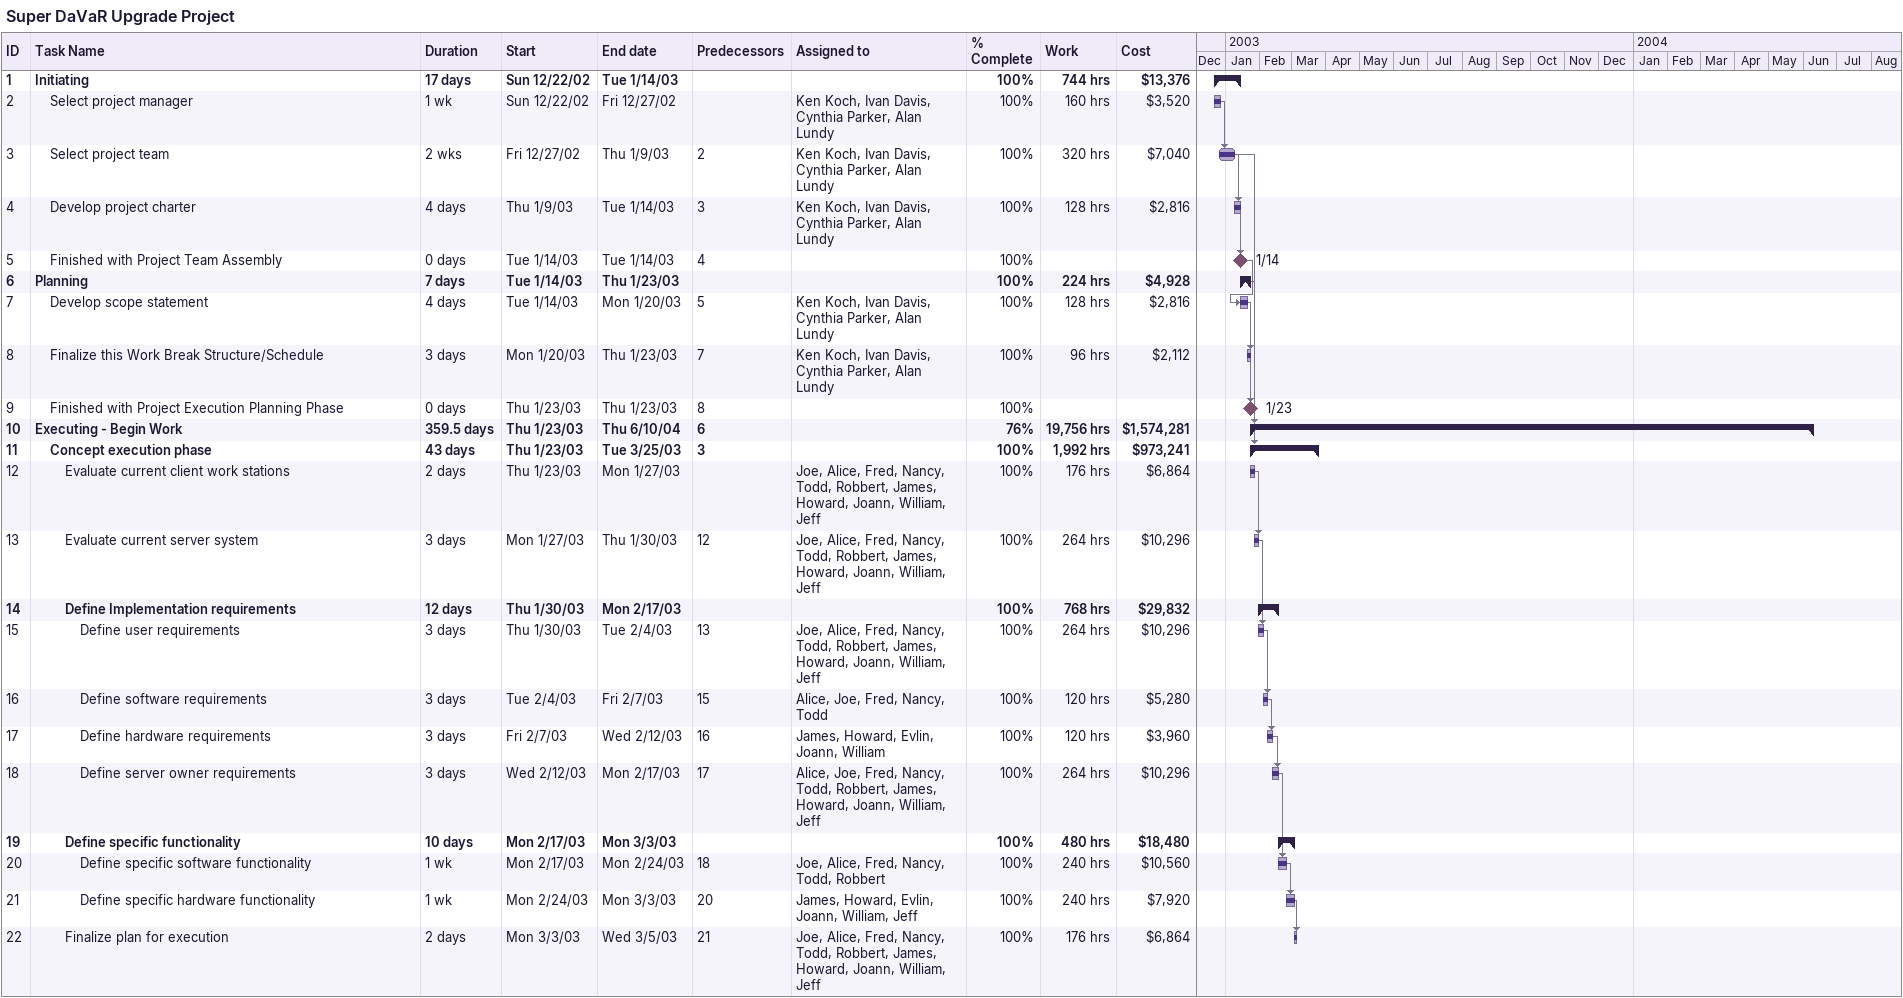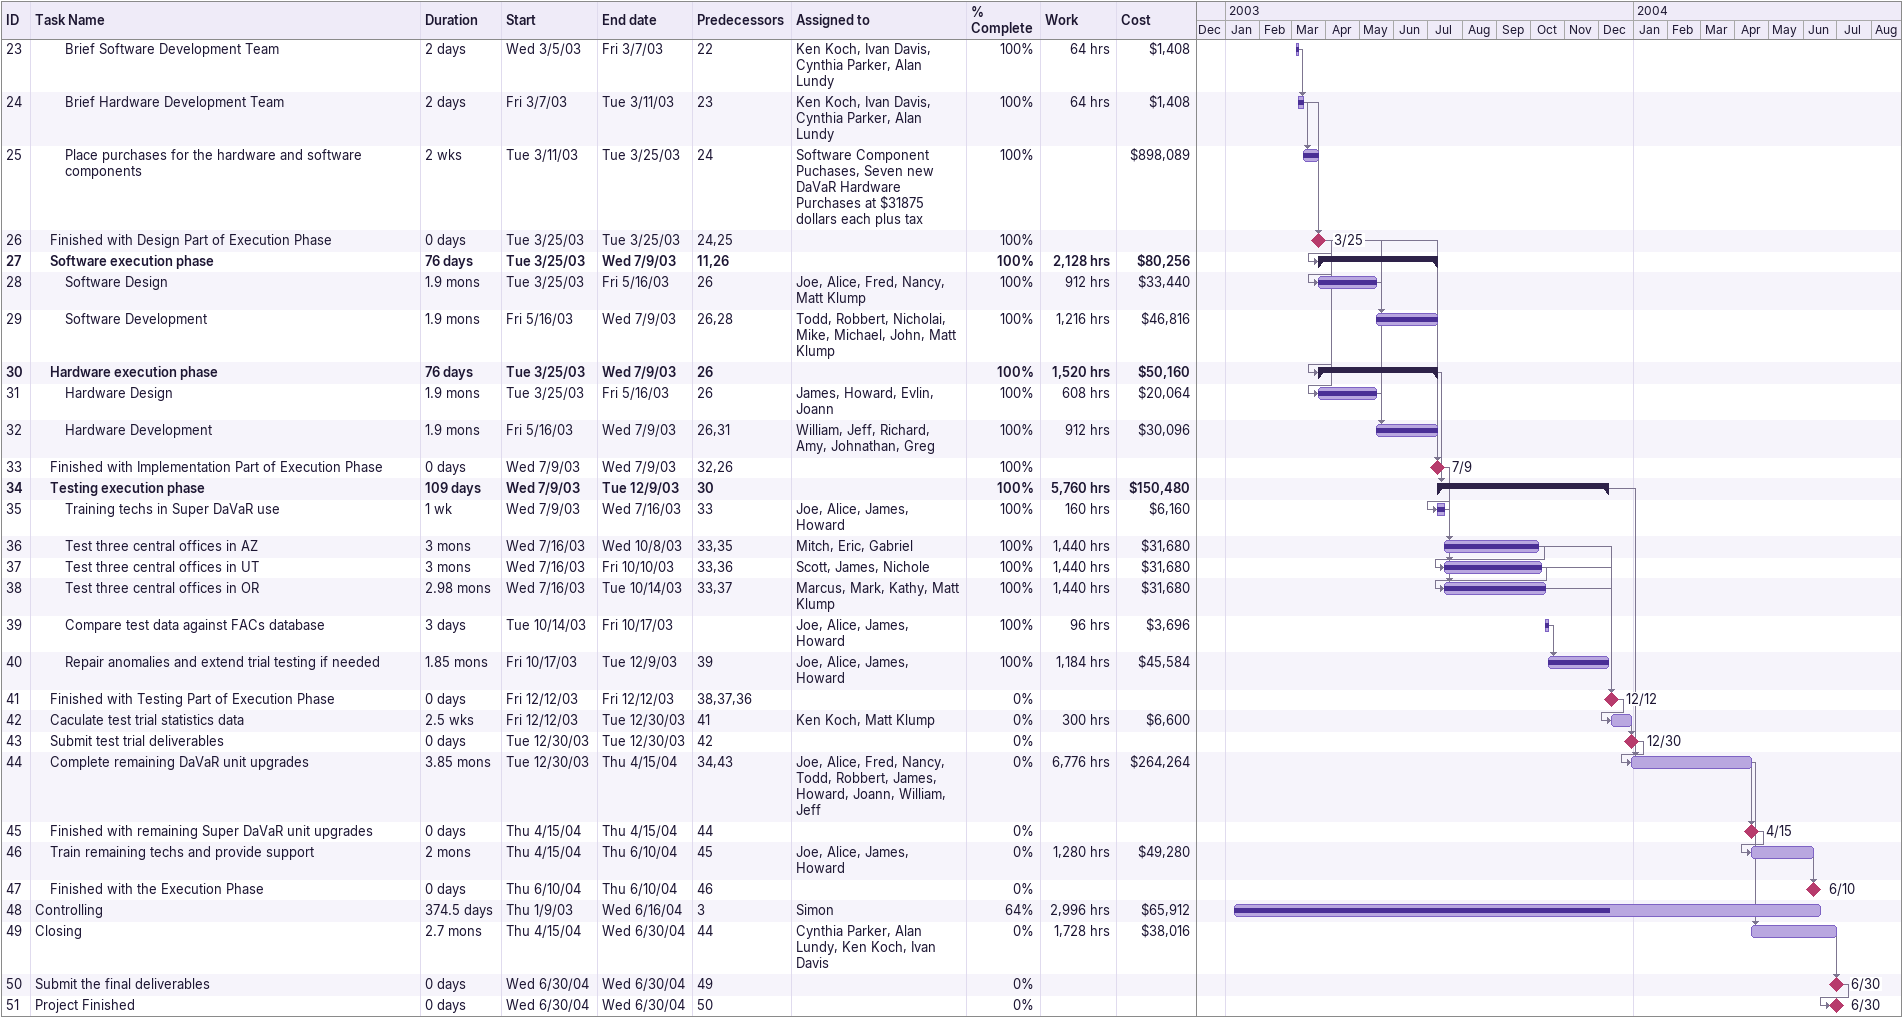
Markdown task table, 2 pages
Super DaVaR Upgrade Project

| ID | Level | Task | Duration | Start | Finish | Predecessors | Resources | % complete | Work (h) | Cost ($) |
|---|---|---|---|---|---|---|---|---|---|---|
| 1 | 1 | **Initiating** | 17d | 2002-12-22 | 2003-01-14 |  |  | 100 | 744 | 13376 |
| 2 | 2 | Select project manager | 1w | 2002-12-22 | 2002-12-27 |  | Ken Koch, Ivan Davis, Cynthia Parker, Alan Lundy | 100 | 160 | 3520 |
| 3 | 2 | Select project team | 2w | 2002-12-27 | 2003-01-09 | 2 | Ken Koch, Ivan Davis, Cynthia Parker, Alan Lundy | 100 | 320 | 7040 |
| 4 | 2 | Develop project charter | 4d | 2003-01-09 | 2003-01-14 | 3 | Ken Koch, Ivan Davis, Cynthia Parker, Alan Lundy | 100 | 128 | 2816 |
| 5 | 2 | Finished with Project Team Assembly | 0d | 2003-01-14 | 2003-01-14 | 4 |  | 100 |  |  |
| 6 | 1 | **Planning** | 7d | 2003-01-14 | 2003-01-23 |  |  | 100 | 224 | 4928 |
| 7 | 2 | Develop scope statement | 4d | 2003-01-14 | 2003-01-20 | 5 | Ken Koch, Ivan Davis, Cynthia Parker, Alan Lundy | 100 | 128 | 2816 |
| 8 | 2 | Finalize this Work Break Structure/Schedule | 3d | 2003-01-20 | 2003-01-23 | 7 | Ken Koch, Ivan Davis, Cynthia Parker, Alan Lundy | 100 | 96 | 2112 |
| 9 | 2 | Finished with Project Execution Planning Phase | 0d | 2003-01-23 | 2003-01-23 | 8 |  | 100 |  |  |
| 10 | 1 | **Executing - Begin Work** | 359.5d | 2003-01-23 | 2004-06-10 | 6 |  | 76 | 19756 | 1574281 |
| 11 | 2 | **Concept execution phase** | 43d | 2003-01-23 | 2003-03-25 | 3 |  | 100 | 1992 | 973241 |
| 12 | 3 | Evaluate current client work stations | 2d | 2003-01-23 | 2003-01-27 |  | Joe, Alice, Fred, Nancy, Todd, Robbert, James, Howard, Joann, William, Jeff | 100 | 176 | 6864 |
| 13 | 3 | Evaluate current server system | 3d | 2003-01-27 | 2003-01-30 | 12 | Joe, Alice, Fred, Nancy, Todd, Robbert, James, Howard, Joann, William, Jeff | 100 | 264 | 10296 |
| 14 | 3 | **Define Implementation requirements** | 12d | 2003-01-30 | 2003-02-17 |  |  | 100 | 768 | 29832 |
| 15 | 4 | Define user requirements | 3d | 2003-01-30 | 2003-02-04 | 13 | Joe, Alice, Fred, Nancy, Todd, Robbert, James, Howard, Joann, William, Jeff | 100 | 264 | 10296 |
| 16 | 4 | Define software requirements | 3d | 2003-02-04 | 2003-02-07 | 15 | Alice, Joe, Fred, Nancy, Todd | 100 | 120 | 5280 |
| 17 | 4 | Define hardware requirements | 3d | 2003-02-07 | 2003-02-12 | 16 | James, Howard, Evlin, Joann, William | 100 | 120 | 3960 |
| 18 | 4 | Define server owner requirements | 3d | 2003-02-12 | 2003-02-17 | 17 | Alice, Joe, Fred, Nancy, Todd, Robbert, James, Howard, Joann, William, Jeff | 100 | 264 | 10296 |
| 19 | 3 | **Define specific functionality** | 10d | 2003-02-17 | 2003-03-03 |  |  | 100 | 480 | 18480 |
| 20 | 4 | Define specific software functionality | 1w | 2003-02-17 | 2003-02-24 | 18 | Joe, Alice, Fred, Nancy, Todd, Robbert | 100 | 240 | 10560 |
| 21 | 4 | Define specific hardware functionality | 1w | 2003-02-24 | 2003-03-03 | 20 | James, Howard, Evlin, Joann, William, Jeff | 100 | 240 | 7920 |
| 22 | 3 | Finalize plan for execution | 2d | 2003-03-03 | 2003-03-05 | 21 | Joe, Alice, Fred, Nancy, Todd, Robbert, James, Howard, Joann, William, Jeff | 100 | 176 | 6864 |
| 23 | 3 | Brief Software Development Team | 2d | 2003-03-05 | 2003-03-07 | 22 | Ken Koch, Ivan Davis, Cynthia Parker, Alan Lundy | 100 | 64 | 1408 |
| 24 | 3 | Brief Hardware Development Team | 2d | 2003-03-07 | 2003-03-11 | 23 | Ken Koch, Ivan Davis, Cynthia Parker, Alan Lundy | 100 | 64 | 1408 |
| 25 | 3 | Place purchases for the hardware and software components | 2w | 2003-03-11 | 2003-03-25 | 24 | Software Component Puchases, Seven new DaVaR Hardware Purchases at $31875 dollars each plus tax | 100 |  | 898089 |
| 26 | 2 | Finished with Design Part of Execution Phase | 0d | 2003-03-25 | 2003-03-25 | 24, 25 |  | 100 |  |  |
| 27 | 2 | **Software execution phase** | 76d | 2003-03-25 | 2003-07-09 | 11, 26 |  | 100 | 2128 | 80256 |
| 28 | 3 | Software Design | 1.9mo | 2003-03-25 | 2003-05-16 | 26 | Joe, Alice, Fred, Nancy, Matt Klump | 100 | 912 | 33440 |
| 29 | 3 | Software Development | 1.9mo | 2003-05-16 | 2003-07-09 | 26, 28 | Todd, Robbert, Nicholai, Mike, Michael, John, Matt Klump | 100 | 1216 | 46816 |
| 30 | 2 | **Hardware execution phase** | 76d | 2003-03-25 | 2003-07-09 | 26 |  | 100 | 1520 | 50160 |
| 31 | 3 | Hardware Design | 1.9mo | 2003-03-25 | 2003-05-16 | 26 | James, Howard, Evlin, Joann | 100 | 608 | 20064 |
| 32 | 3 | Hardware Development | 1.9mo | 2003-05-16 | 2003-07-09 | 26, 31 | William, Jeff, Richard, Amy, Johnathan, Greg | 100 | 912 | 30096 |
| 33 | 2 | Finished with Implementation Part of Execution Phase | 0d | 2003-07-09 | 2003-07-09 | 32, 26 |  | 100 |  |  |
| 34 | 2 | **Testing execution phase** | 109d | 2003-07-09 | 2003-12-09 | 30 |  | 100 | 5760 | 150480 |
| 35 | 3 | Training techs in Super DaVaR use | 1w | 2003-07-09 | 2003-07-16 | 33 | Joe, Alice, James, Howard | 100 | 160 | 6160 |
| 36 | 3 | Test three central offices in AZ | 3mo | 2003-07-16 | 2003-10-08 | 33, 35 | Mitch, Eric, Gabriel | 100 | 1440 | 31680 |
| 37 | 3 | Test three central offices in UT | 3mo | 2003-07-16 | 2003-10-10 | 33, 36 | Scott, James, Nichole | 100 | 1440 | 31680 |
| 38 | 3 | Test three central offices in OR | 2.98mo | 2003-07-16 | 2003-10-14 | 33, 37 | Marcus, Mark, Kathy, Matt Klump | 100 | 1440 | 31680 |
| 39 | 3 | Compare test data against FACs database | 3d | 2003-10-14 | 2003-10-17 |  | Joe, Alice, James, Howard | 100 | 96 | 3696 |
| 40 | 3 | Repair anomalies and extend trial testing if needed | 1.85mo | 2003-10-17 | 2003-12-09 | 39 | Joe, Alice, James, Howard | 100 | 1184 | 45584 |
| 41 | 2 | Finished with Testing Part of Execution Phase | 0d | 2003-12-12 | 2003-12-12 | 38, 37, 36 |  | 0 |  |  |
| 42 | 2 | Caculate test trial statistics data | 2.5w | 2003-12-12 | 2003-12-30 | 41 | Ken Koch, Matt Klump | 0 | 300 | 6600 |
| 43 | 2 | Submit test trial deliverables | 0d | 2003-12-30 | 2003-12-30 | 42 |  | 0 |  |  |
| 44 | 2 | Complete remaining DaVaR unit upgrades | 3.85mo | 2003-12-30 | 2004-04-15 | 34, 43 | Joe, Alice, Fred, Nancy, Todd, Robbert, James, Howard, Joann, William, Jeff | 0 | 6776 | 264264 |
| 45 | 2 | Finished with remaining Super DaVaR unit upgrades | 0d | 2004-04-15 | 2004-04-15 | 44 |  | 0 |  |  |
| 46 | 2 | Train remaining techs and provide support | 2mo | 2004-04-15 | 2004-06-10 | 45 | Joe, Alice, James, Howard | 0 | 1280 | 49280 |
| 47 | 2 | Finished with the Execution Phase | 0d | 2004-06-10 | 2004-06-10 | 46 |  | 0 |  |  |
| 48 | 1 | Controlling | 374.5d | 2003-01-09 | 2004-06-16 | 3 | Simon | 64 | 2996 | 65912 |
| 49 | 1 | Closing | 2.7mo | 2004-04-15 | 2004-06-30 | 44 | Cynthia Parker, Alan Lundy, Ken Koch, Ivan Davis | 0 | 1728 | 38016 |
| 50 | 1 | Submit the final deliverables | 0d | 2004-06-30 | 2004-06-30 | 49 |  | 0 |  |  |
| 51 | 1 | Project Finished | 0d | 2004-06-30 | 2004-06-30 | 50 |  | 0 |  |  |
